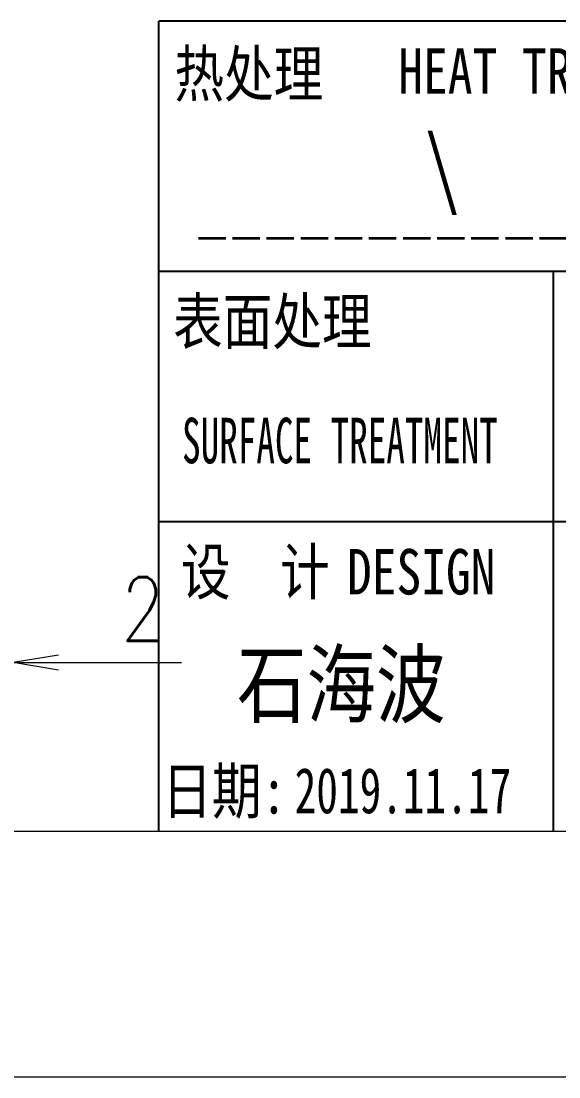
# Model space of a CAD drawing. Header units: millimetres. Extents: x -50531 to 104182, y -50696 to 36723.
# Drawn here: x -50253 to -50223.5, y 35594.6 to 35652.6 of the extents above; entities that cross this region are included whole.
import ezdxf
from ezdxf.enums import TextEntityAlignment as Align

# ---------------------------------------------------------------- set-up
doc = ezdxf.new("R2010")
doc.units = ezdxf.units.MM
doc.header["$LTSCALE"] = 0.5
doc.linetypes.add('AM_ISO02W050x2', pattern=[3.75, 3, -0.75])
doc.layers.add('图\\M+19E79\\M+195B6\\M+18E9A', color=7, linetype='Continuous')
for name, color, linetype, lineweight in [('图框', 7, 'Continuous', 18), ('标注线', 3, 'Continuous', 18), ('热处理', 7, 'Continuous', 20), ('粗虚线', 6, 'AM_ISO02W050x2', 35)]:
    doc.layers.add(name, color=color, linetype=linetype, lineweight=lineweight)
doc.layers.add('打印-禁用', color=7, linetype='Continuous', lineweight=15, plot=False)
doc.styles.add('DIM', font='romans.shx', dxfattribs={"width": 0.8, "bigfont": 'bigfont.shx'})
doc.styles.add('国标', font='simfang.ttf', dxfattribs={"width": 0.8})
doc.dimstyles.new('DEH 1-1$0', dxfattribs={"dimtxt": 3.5, "dimasz": 2.5, "dimexe": 1, "dimexo": 0.625, "dimgap": 1.2, "dimtad": 1, "dimzin": 9, "dimdsep": 46, "dimtxsty": 'DIM', "dimblk": 'OPEN', "dimcen": 0, "dimclrd": 8, "dimclre": 8, "dimclrt": 2, "dimazin": 2, "dimtfac": 0.5, "dimtmove": 0, "dimatfit": 3, "dimldrblk": 'OPEN', "dimfxl": 0, "dimtolj": 2, "dimlwd": 18, "dimlwe": 18, "dimarcsym": 0})

# ---------------------------------------------------------------- blocks, each defined once
blk = doc.blocks.new('GZDEH零件A3图框V01版')
at = {"layer": '图\\M+19E79\\M+195B6\\M+18E9A', "color": 7}
blk.add_line((3272.49, -1788.461), (3092.49, -1788.461), dxfattribs=at)
at = {"layer": '图\\M+19E79\\M+195B6\\M+18E9A', "color": 9}
for p, q in [((3272.49, -1788.461), (3092.49, -1788.461)), ((3181.99, -1802.211), (3092.49, -1802.211)), ((3114.17, -1802.211), (3114.17, -1815.961)), ((3181.99, -1815.961), (3092.49, -1815.961)), ((3114.17, -1815.961), (3114.17, -1832.961)), ((3114.17, -1815.961), (3114.17, -1832.961))]:
    blk.add_line(p, q, dxfattribs=at)
at = {"layer": '图\\M+19E79\\M+195B6\\M+18E9A', "color": 9, "linetype": 'Continuous'}
blk.add_line((3092.49, -1832.961), (3092.49, -1788.461), dxfattribs=at)
at = {"layer": '图框', "linetype": 'Continuous'}
blk.add_line((2882.49, -1832.961), (3272.49, -1832.961), dxfattribs=at)
at = {"layer": '打印-禁用', "linetype": 'Continuous'}
blk.add_line((2857.49, -1846.461), (3277.49, -1846.461), dxfattribs=at)
at = {"layer": '图\\M+19E79\\M+195B6\\M+18E9A', "color": 9, "style": '国标'}
for s, width, p in [('热处理', 0.8, (3093.349, -1792.606)), ('表面处理', 0.8, (3093.275, -1806.208)), ('SURFACE TREATMENT', 0.6, (3093.768, -1812.752)), (' DESIGN', 0.8, (3101.469, -1819.96))]:
    blk.add_text(s, height=2.5, dxfattribs=dict(at, width=width)).set_placement(p)
at = {"layer": '图\\M+19E79\\M+195B6\\M+18E9A', "color": 9, "style": '国标', "width": 0.8}
for s, p in [('HEAT TREAT', (3112.454, -1792.456)), ('设  计', (3097.793, -1819.96)), ('日期:', (3096.088, -1831.999))]:
    blk.add_text(s, height=2.5, dxfattribs=at).set_placement(p, align=Align.CENTER)
blk = doc.blocks.new('DEH A3')
at = {"layer": '图框'}
blk.add_blockref('GZDEH零件A3图框V01版', (-2857.49, 1846.461), dxfattribs=at)
blk = doc.blocks.new('_Open')
at = {"color": 0, "linetype": 'ByBlock', "lineweight": -2}
for p, q in [((-1, 0.167), (0, 0)), ((-1, -0.167), (0, 0)), ((0, 0), (-1, 0))]:
    blk.add_line(p, q, dxfattribs=at)
blk = doc.blocks.new('*D29')
at = {"layer": 'Defpoints', "color": 0, "transparency": 16777216}
for p in [(-50255.458, 35621.979), (-50253.458, 35621.979), (-50253.458, 35617.404)]:
    blk.add_point(p, dxfattribs=at)
at = {"layer": '标注线', "color": 8, "lineweight": 18, "transparency": 16777216}
for p, q in [((-50255.458, 35621.354), (-50255.458, 35616.404)), ((-50253.458, 35621.354), (-50253.458, 35616.404)), ((-50257.958, 35617.404), (-50260.458, 35617.404)), ((-50255.458, 35617.404), (-50253.458, 35617.404)), ((-50250.958, 35617.404), (-50244.191, 35617.404))]:
    blk.add_line(p, q, dxfattribs=at)
at = {"layer": '标注线', "color": 8, "lineweight": 18, "transparency": 16777216, "xscale": 2.5, "yscale": 2.5, "zscale": 2.5}
blk.add_blockref('_Open', (-50255.458, 35617.404), dxfattribs=at)
at = {"layer": '标注线', "color": 8, "lineweight": 18, "transparency": 16777216, "xscale": 2.5, "yscale": 2.5, "zscale": 2.5, "rotation": 180}
blk.add_blockref('_Open', (-50253.458, 35617.404), dxfattribs=at)
at = {"layer": '标注线', "color": 2, "transparency": 16777216, "insert": (-50246.325, 35620.354), "char_height": 3.5, "attachment_point": 5, "style": 'DIM'}
blk.add_mtext('\\A2;2', dxfattribs=at)

msp = doc.modelspace()

# ---------------------------------------------------------------- linework, layer by layer
at = {"layer": '粗虚线'}
msp.add_line((-50243.27, 35640.719), (-50215.409, 35640.719), dxfattribs=at)

# ---------------------------------------------------------------- block references
at = {"layer": '图框'}
msp.add_blockref('DEH A3', (-50480.445, 35594.648), dxfattribs=at)

# ---------------------------------------------------------------- texts
at = {"layer": '图\\M+19E79\\M+195B6\\M+18E9A', "color": 3, "style": '国标'}
for s, height, width, p in [('石海波', 3.5, 0.8, (-50241.147, 35614.464)), ('2019.11.17', 2.5, 0.7, (-50237.982, 35609.128))]:
    msp.add_text(s, height=height, dxfattribs=dict(at, width=width)).set_placement(p)
at = {"layer": '热处理', "color": 3, "style": '国标', "width": 0.8}
msp.add_text('\\', height=3.5, dxfattribs=at).set_placement((-50229.865, 35642.844), align=Align.CENTER)

# ---------------------------------------------------------------- dimensions: what is measured, and where the dimension line sits
at = {"layer": '标注线'}
dim = msp.add_linear_dim(base=(-50253.458, 35617.404), p1=(-50255.458, 35621.979), p2=(-50253.458, 35621.979), dimstyle='DEH 1-1$0', dxfattribs=at)
dim.commit()
dim.dimension.update_dxf_attribs({"geometry": '*D29', "text_midpoint": (-50246.325, 35620.354)})

doc.saveas('drawing.dxf')
